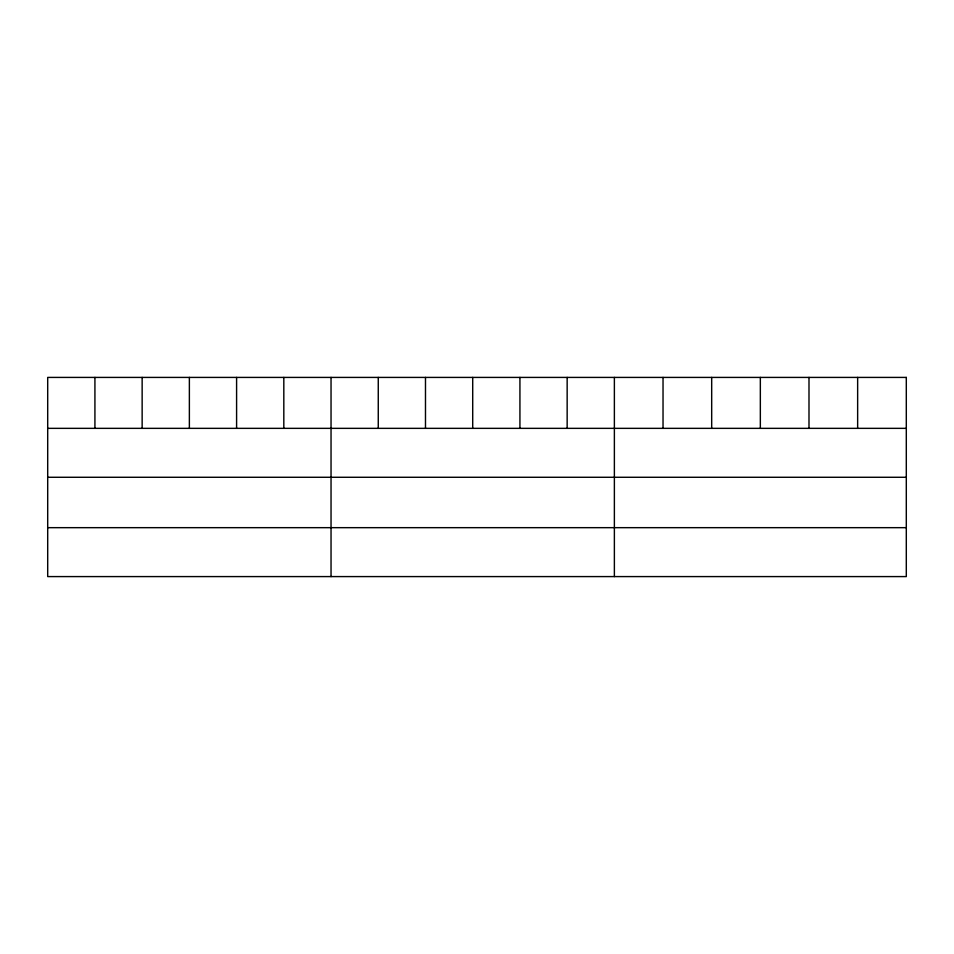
<?xml version="1.0" encoding="UTF-8"?>
<svg xmlns="http://www.w3.org/2000/svg" width="954" height="954" viewBox="0 0 954 954"><rect width="100%" height="100%" fill="white"/><g stroke="black" fill="none" stroke-linecap="round" stroke-linejoin="round"><path stroke-width="1.43" d="M47.7 428.346L906.3 428.346M47.7 477.274L906.3 477.274M47.7 527.669L906.3 527.669M857.646 377.414L857.646 428.346M808.992 377.414L808.992 428.346M760.338 377.414L760.338 428.346M711.684 377.414L711.684 428.346M663.03 377.414L663.03 428.346M614.376 377.414L614.376 576.586M567.153 377.414L567.153 428.346M519.93 377.414L519.93 428.346M472.707 377.414L472.707 428.346M425.484 377.414L425.484 428.346M378.261 377.414L378.261 428.346M331.038 377.414L331.038 576.586M283.815 377.414L283.815 428.346M236.592 377.414L236.592 428.346M189.369 377.414L189.369 428.346M142.146 377.414L142.146 428.346M94.923 377.414L94.923 428.346M906.3 377.414L47.7 377.414L47.7 576.586L906.3 576.586L906.3 377.414"/></g></svg>
